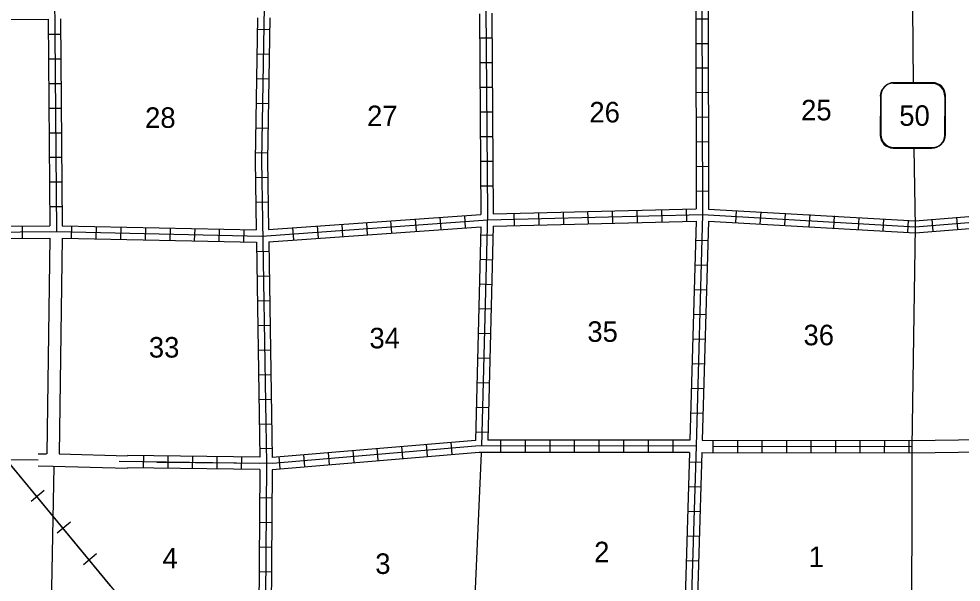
# Model space of a CAD drawing. Extents: x 1372974 to 1910017, y 15437295 to 16008649.
# Drawn here: x 1696665 to 1719622, y 15740473 to 15754186 of the extents above; entities that cross this region are included whole.
import ezdxf

# ---------------------------------------------------------------- set-up
doc = ezdxf.new("R2010")
doc.units = 0
for name, color, linetype in [('L1', 7, 'Continuous'), ('L11', 7, 'Continuous'), ('L13', 7, 'Continuous'), ('L14', 7, 'Continuous'), ('L15', 7, 'Continuous'), ('L3', 7, 'Continuous'), ('L8', 7, 'Continuous'), ('L9', 7, 'Continuous')]:
    doc.layers.add(name, color=color, linetype=linetype)

msp = doc.modelspace()

# ---------------------------------------------------------------- linework, layer by layer
at = {"layer": 'L1'}
for p, q in [((1718931, 15752632), (1717981, 15752632)), ((1717664, 15752315), (1717664, 15751374)), ((1719239, 15751374), (1719239, 15752315)), ((1717981, 15751057), (1718931, 15751057))]:
    msp.add_line(p, q, dxfattribs=at)
for centre, start, end in [((1717982, 15752317), 90.0011, 180.0011), ((1718927, 15752317), 0.0011, 90.0011), ((1717982, 15751372), 180.0011, 270.0011), ((1718927, 15751372), 270.0011, 0.0011)]:
    msp.add_arc(centre, 315, start, end, dxfattribs=at)
at = {"layer": 'L11'}
for points in [[(1697423, 15748848), (1697348, 15743598)], [(1697723, 15748848), (1697648, 15743598)], [(1718423, 15743923), (1723548, 15743998)], [(1718423, 15743623), (1723531, 15743698)], [(1697132, 15743600), (1697340, 15743598)], [(1697648, 15743598), (1699316, 15743552)], [(1697132, 15743302), (1697498, 15743298)], [(1697490, 15743298), (1699316, 15743250)]]:
    msp.add_lwpolyline(points, dxfattribs=at)
at = {"layer": 'L13'}
for p, q in [((1693085, 15743491), (1697132, 15743452)), ((1707931, 15743617), (1707746, 15739419))]:
    msp.add_line(p, q, dxfattribs=at)
msp.add_lwpolyline([(1697515, 15743290), (1697440, 15739057)], dxfattribs=at)
at = {"layer": 'L15'}
for p, q in [((1697282, 15742707), (1696965, 15742440)), ((1697923, 15741932), (1697598, 15741665)), ((1698557, 15741165), (1698240, 15740898))]:
    msp.add_line(p, q, dxfattribs=at)
for points in [[(1725223, 15706448), (1722581, 15711281), (1721623, 15712756), (1715731, 15719823), (1709806, 15727057), (1705223, 15732582), (1701032, 15737807), (1692457, 15748173), (1688765, 15752715), (1678924, 15764482)], [(1698890, 15740390), (1692457, 15748173), (1688765, 15752715), (1679057, 15764324)]]:
    msp.add_lwpolyline(points, dxfattribs=at)
at = {"layer": 'L3'}
for p, q in [((1718914, 15752615), (1717964, 15752615)), ((1717656, 15752298), (1717648, 15751357)), ((1719223, 15751357), (1719231, 15752299)), ((1717964, 15751040), (1718906, 15751040))]:
    msp.add_line(p, q, dxfattribs=at)
for points in [[(1718314, 15759682), (1718439, 15754474), (1718456, 15752615)], [(1718473, 15751040), (1718498, 15749123), (1718423, 15743773), (1718414, 15738448)]]:
    msp.add_lwpolyline(points, dxfattribs=at)
for centre, start, end in [((1717966, 15752302), 89.8637, 179.8637), ((1718911, 15752300), 359.8637, 89.8637), ((1717964, 15751357), 179.8637, 269.8637), ((1718909, 15751355), 269.8637, 359.8637)]:
    msp.add_arc(centre, 315, start, end, dxfattribs=at)
at = {"layer": 'L8'}
for p, q in [((1713456, 15754182), (1713156, 15754182)), ((1697690, 15753807), (1697390, 15753807)), ((1702782, 15753915), (1702482, 15753924)), ((1707898, 15753724), (1708198, 15753724)), ((1713456, 15753582), (1713156, 15753582)), ((1702765, 15753315), (1702473, 15753324)), ((1697698, 15753207), (1697398, 15753207)), ((1707898, 15753124), (1708198, 15753124)), ((1713465, 15752982), (1713165, 15752982)), ((1697698, 15752607), (1697398, 15752607)), ((1702757, 15752715), (1702457, 15752724)), ((1707906, 15752524), (1708206, 15752524)), ((1713465, 15752390), (1713165, 15752382)), ((1697707, 15752007), (1697407, 15752007)), ((1702748, 15752115), (1702448, 15752124)), ((1707915, 15751924), (1708215, 15751924)), ((1713465, 15751790), (1713165, 15751782)), ((1702740, 15751515), (1702440, 15751524)), ((1697715, 15751407), (1697415, 15751407)), ((1707915, 15751324), (1708215, 15751324)), ((1713465, 15751190), (1713165, 15751182)), ((1697715, 15750807), (1697415, 15750807)), ((1702723, 15750915), (1702423, 15750924)), ((1707923, 15750723), (1708223, 15750723)), ((1713473, 15750590), (1713173, 15750582)), ((1702732, 15750323), (1702432, 15750315)), ((1697723, 15750207), (1697423, 15750207)), ((1707923, 15750123), (1708223, 15750123)), ((1713473, 15749990), (1713173, 15749982)), ((1702740, 15749723), (1702440, 15749715)), ((1697723, 15749607), (1697423, 15749607)), ((1707548, 15749098), (1707531, 15749398)), ((1708740, 15749157), (1708731, 15749457)), ((1709340, 15749173), (1709331, 15749473)), ((1709940, 15749190), (1709931, 15749490)), ((1710540, 15749198), (1710531, 15749498)), ((1711140, 15749215), (1711131, 15749515)), ((1711740, 15749232), (1711731, 15749532)), ((1712340, 15749248), (1712331, 15749548)), ((1712940, 15749265), (1712931, 15749565)), ((1714131, 15749223), (1714148, 15749523)), ((1714723, 15749190), (1714748, 15749490)), ((1715323, 15749157), (1715340, 15749457)), ((1715923, 15749123), (1715940, 15749423)), ((1716523, 15749090), (1716540, 15749390)), ((1704557, 15748890), (1704540, 15749190)), ((1705156, 15748932), (1705140, 15749232)), ((1705756, 15748973), (1705731, 15749273)), ((1706356, 15749015), (1706331, 15749315)), ((1706956, 15749057), (1706931, 15749357)), ((1717123, 15749057), (1717139, 15749348)), ((1717723, 15749015), (1717739, 15749315)), ((1718323, 15748982), (1718339, 15749282)), ((1718939, 15749007), (1718914, 15749307)), ((1719539, 15749057), (1719514, 15749357)), ((1696757, 15748848), (1696757, 15749148)), ((1697948, 15748848), (1697957, 15749148)), ((1698548, 15748832), (1698557, 15749132)), ((1699148, 15748823), (1699157, 15749123)), ((1699748, 15748807), (1699757, 15749107)), ((1700348, 15748798), (1700357, 15749098)), ((1700948, 15748782), (1700957, 15749082)), ((1701548, 15748773), (1701557, 15749073)), ((1702148, 15748757), (1702157, 15749057)), ((1703365, 15748807), (1703340, 15749107)), ((1703965, 15748848), (1703940, 15749148)), ((1707915, 15748932), (1708215, 15748923)), ((1713456, 15748782), (1713156, 15748790)), ((1702765, 15748523), (1702465, 15748515)), ((1707906, 15748332), (1708206, 15748323)), ((1713440, 15748182), (1713140, 15748190)), ((1702773, 15747923), (1702473, 15747915)), ((1707890, 15747732), (1708190, 15747723)), ((1713423, 15747582), (1713123, 15747590)), ((1702782, 15747323), (1702482, 15747315)), ((1707873, 15747132), (1708173, 15747123)), ((1713406, 15746982), (1713106, 15746990)), ((1702790, 15746723), (1702490, 15746715)), ((1707856, 15746532), (1708156, 15746523)), ((1713390, 15746382), (1713090, 15746390)), ((1702798, 15746123), (1702498, 15746115)), ((1707840, 15745932), (1708140, 15745923)), ((1713373, 15745782), (1713073, 15745790)), ((1702815, 15745523), (1702515, 15745515)), ((1707831, 15745332), (1708131, 15745323)), ((1713356, 15745182), (1713056, 15745190)), ((1702823, 15744923), (1702523, 15744915)), ((1707815, 15744732), (1708115, 15744723)), ((1713340, 15744582), (1713040, 15744590)), ((1702832, 15744323), (1702532, 15744315)), ((1707798, 15744132), (1708098, 15744123)), ((1707223, 15743582), (1707198, 15743882)), ((1708406, 15743632), (1708406, 15743932)), ((1709006, 15743632), (1709006, 15743932)), ((1709606, 15743632), (1709606, 15743932)), ((1710206, 15743632), (1710206, 15743932)), ((1710806, 15743640), (1710806, 15743940)), ((1711406, 15743640), (1711406, 15743940)), ((1712006, 15743640), (1712006, 15743940)), ((1712606, 15743640), (1712606, 15743940)), ((1713575, 15743930), (1713574, 15743632)), ((1714171, 15743930), (1714171, 15743631)), ((1714768, 15743929), (1714767, 15743630)), ((1715364, 15743928), (1715364, 15743629)), ((1715961, 15743927), (1715960, 15743628)), ((1716558, 15743926), (1716557, 15743627)), ((1717154, 15743925), (1717154, 15743626)), ((1717751, 15743924), (1717750, 15743625)), ((1718347, 15743923), (1718347, 15743624)), ((1702840, 15743723), (1702540, 15743715)), ((1704832, 15743382), (1704806, 15743682)), ((1705423, 15743432), (1705398, 15743732)), ((1706023, 15743482), (1705998, 15743782)), ((1706623, 15743532), (1706598, 15743832)), ((1699705, 15743251), (1699708, 15743549)), ((1700301, 15743243), (1700305, 15743542)), ((1700898, 15743236), (1700902, 15743534)), ((1701494, 15743229), (1701498, 15743527)), ((1702091, 15743221), (1702095, 15743520)), ((1703032, 15743232), (1703007, 15743532)), ((1703632, 15743282), (1703607, 15743582)), ((1704232, 15743332), (1704207, 15743632)), ((1702538, 15743365), (1699110, 15743407)), ((1713306, 15743382), (1713006, 15743390)), ((1713281, 15742782), (1712981, 15742790)), ((1702840, 15742515), (1702540, 15742523)), ((1713265, 15742182), (1712965, 15742190)), ((1702840, 15741915), (1702540, 15741923)), ((1713248, 15741582), (1712948, 15741590)), ((1702832, 15741315), (1702532, 15741323)), ((1713231, 15740982), (1712931, 15740990)), ((1702832, 15740715), (1702532, 15740723))]:
    msp.add_line(p, q, dxfattribs=at)
for points in [[(1707948, 15759724), (1708040, 15754465), (1708081, 15749440), (1707940, 15743782)], [(1713290, 15759724), (1713323, 15749423), (1713165, 15743790), (1713006, 15738590)], [(1697490, 15759599), (1697582, 15749007)], [(1702732, 15759632), (1702573, 15750748), (1702698, 15743365), (1702623, 15733498), (1702698, 15728315), (1702915, 15717756), (1702865, 15712523)], [(1713156, 15754490), (1713165, 15749565)], [(1713456, 15754640), (1713465, 15749557)], [(1702782, 15754215), (1702723, 15750748), (1702748, 15749057)], [(1707890, 15754307), (1707923, 15749423)], [(1708190, 15754324), (1708223, 15749440)], [(1697382, 15754182), (1697423, 15749148)], [(1697682, 15754190), (1697723, 15749148)], [(1702482, 15754207), (1702423, 15750748), (1702448, 15749048)], [(1681757, 15748798), (1686999, 15748923), (1692257, 15748957), (1697582, 15749007), (1702582, 15748898), (1708090, 15749290), (1713323, 15749423), (1718498, 15749123), (1725423, 15749682)], [(1713465, 15749557), (1718498, 15749273), (1723839, 15749702)], [(1702748, 15749057), (1707923, 15749423)], [(1708223, 15749440), (1713165, 15749565)], [(1713465, 15749257), (1718498, 15748973), (1723823, 15749402)], [(1708223, 15749140), (1713165, 15749265)], [(1713165, 15749265), (1713015, 15743932)], [(1713465, 15749257), (1713315, 15743932)], [(1692407, 15749107), (1697423, 15749148)], [(1697723, 15749148), (1702448, 15749048)], [(1702757, 15748757), (1707923, 15749123)], [(1707923, 15749123), (1707790, 15743923)], [(1708223, 15749140), (1708090, 15743932)], [(1692399, 15748807), (1697423, 15748848)], [(1697723, 15748848), (1702457, 15748748)], [(1702457, 15748748), (1702540, 15743515)], [(1702757, 15748757), (1702840, 15743507)], [(1707790, 15743923), (1702840, 15743507)], [(1713015, 15743932), (1708090, 15743932)], [(1713315, 15743932), (1718423, 15743923)], [(1713165, 15743790), (1707790, 15743782), (1702848, 15743365), (1700023, 15743382)], [(1713574, 15743781), (1718423, 15743773)], [(1702540, 15743515), (1699316, 15743555)], [(1707880, 15743632), (1702840, 15743207)], [(1713006, 15743632), (1707880, 15743632)], [(1713006, 15743632), (1712856, 15738740)], [(1713306, 15743632), (1713156, 15738732)], [(1713306, 15743632), (1718423, 15743623)], [(1702540, 15743215), (1699316, 15743253)], [(1702540, 15743215), (1702507, 15738632)], [(1702840, 15743207), (1702807, 15738632)]]:
    msp.add_lwpolyline(points, dxfattribs=at)
at = {"layer": 'L9'}
msp.add_lwpolyline([(1692449, 15754165), (1697382, 15754182)], dxfattribs=at)

# ---------------------------------------------------------------- texts
at = {"layer": 'L14'}
for s, p in [('26', (1710565, 15751665)), ('25', (1715723, 15751715)), ('28', (1699740, 15751532)), ('27', (1705148, 15751574)), ('34', (1705206, 15746165)), ('35', (1710515, 15746323)), ('36', (1715781, 15746240)), ('33', (1699832, 15745940)), ('2', (1710681, 15740957)), ('4', (1700165, 15740807)), ('3', (1705348, 15740673)), ('1', (1715906, 15740840))]:
    msp.add_text(s, height=500, rotation=360, dxfattribs=at).set_placement(p)
at = {"layer": 'L3'}
msp.add_text('50', height=500, rotation=360, dxfattribs=at).set_placement((1718114, 15751582))

doc.saveas('drawing.dxf')
